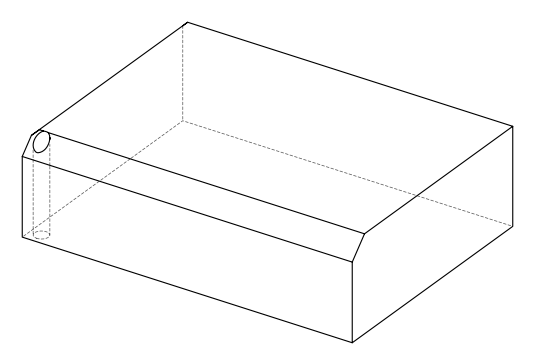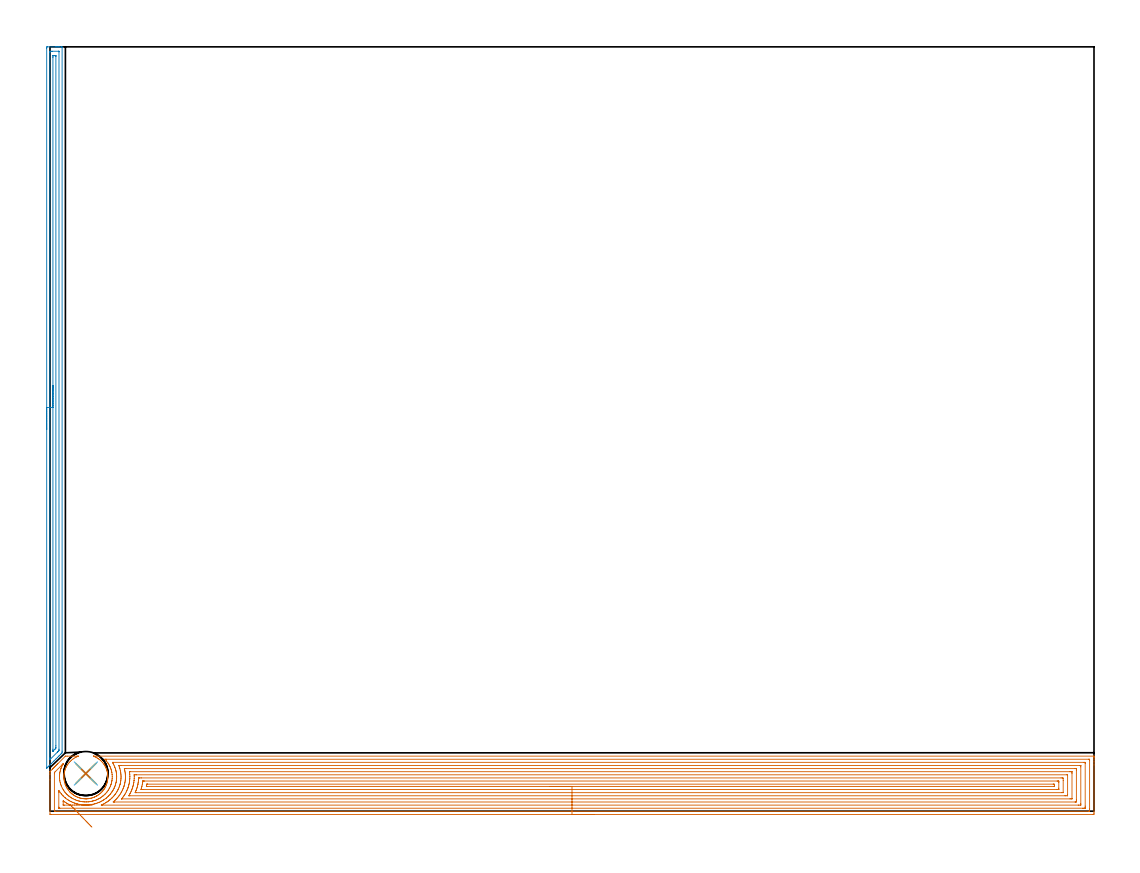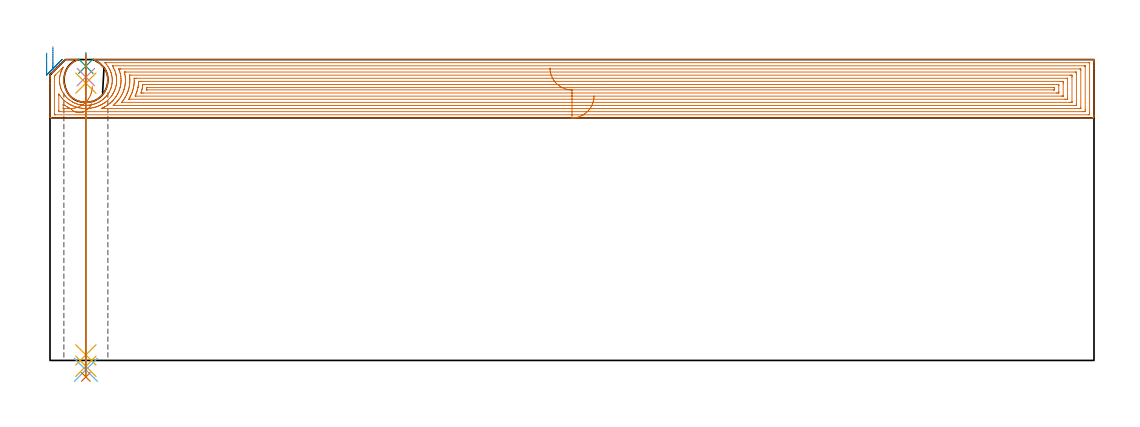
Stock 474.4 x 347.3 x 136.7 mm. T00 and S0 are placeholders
(PLAN: 7 operations, 5 tool changes, 47.4 min)
(1 AREA_MILL | FG_CHAMFER_SURFACE | UGT0205_001 | 37.54 min | 166307 mm3)
(2 AREA_MILL_1 | FG_CHAMFER_SURFACE_1 | UGT0205_001 | 7.98 min | 7920 mm3)
(3 SPOT_DRILL | STEP1HOLE | NXT0321_9005460120000 | 0.05 min | 26 mm3)
(4 DRILL_BLIND_HOLE_INTO_CENTER | STEP1HOLE | NXT0301_024 | 0.04 min | 39 mm3)
(5 GUN_DRILL_THROUGH_HOLE | STEP1HOLE | UGT0307_001 | 0.61 min | 2466 mm3)
(6 SPADE_DRILL_TO_ENLARGE_THROUGH_HOLE | STEP1HOLE | UGT0306_003 | 0.57 min | 13224 mm3)
(7 DRILL_TO_ENLARGE_THROUGH_HOLE | STEP1HOLE | UGT0301_007 | 0.59 min | 24428 mm3)
(TOOL UGT0205_001 | Chamfer Mill 20 x 3 x 45 deg. | D20 FL50 Z2)
(TOOL NXT0321_9005460120000 | NC Spot Drill, 142deg, 12mm, Carbide, Uncoated | D12 PA142 FL30 Z2)
(TOOL NXT0301_024 | Carbide Drill 5.3mm [860.1-0530-027A1-MM 2214] | D5.3 PA140 FL44 Z2)
(TOOL UGT0307_001 | Gun Drill 5 mm | D5 PA130 FL24 Z1)
(TOOL UGT0306_003 | Spade Drill 12.5mm | D12.5 PA132 FL10 Z2)
(TOOL UGT0301_007 | Twist Drill 20 mm | D20 PA118 FL140 Z2)
(OP 1 AREA_MILL)
G17 G21 G94 G90
T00 M6
G54
G17 G0 G90 X247.2 Y-1.5 S1061 M3
G43 Z146.7 H0
Z120.2
G94 G1 X247.162 Z119.328 F250.
X247.048 Z118.464
X246.859 Z117.612
X246.597 Z116.78
X246.263 Z115.974
X245.86 Z115.2
X245.392 Z114.464
X244.86 Z113.772
X244.271 Z113.129
X243.628 Z112.54
X242.936 Z112.009
X242.2 Z111.54
X241.426 Z111.137
X240.62 Z110.803
X239.788 Z110.541
X238.936 Z110.352
X238.072 Z110.238
X237.2 Z110.2
X0.633
X0.2 Y-1.496 Z110.203
X0.01 Y-1.492 Z110.206
X0. Y-1.298 Z110.399
Y14.213 Z125.909
Y16.601 Z128.296
Y17.333 Z129.033
Y17.962 Z129.662
Y18. Z129.698
X1.08 Y19.081 Z130.779
X1.245 Y19.248 Z130.942
X1.408 Y19.41 Z131.107
X1.527 Y19.528 Z131.226
X1.686 Y19.689 Z131.383
X1.843 Y19.845 Z131.542
X1.974 Y19.975 Z131.673
X2.127 Y20.13 Z131.825
X2.278 Y20.28 Z131.977
X2.421 Y20.423 Z132.12
X2.568 Y20.571 Z132.266
X2.713 Y20.715 Z132.412
X2.869 Y20.87 Z132.568
X3.01 Y21.012 Z132.707
X3.148 Y21.15 Z132.847
X3.316 Y21.317 Z133.015
X3.451 Y21.453 Z133.149
X3.583 Y21.585 Z133.282
X6.893 Y24.894 Z136.593
X6.988 Y24.983 Z136.681
X7.004 Y24.994 Z136.691
X7.788 Y25. Z136.7
X12.707
X12.843 Y24.996 Z136.689
X12.754 Y24.952 Z136.65
X12.735 Y24.942 Z136.642
X12.707 Y24.931 Z136.631
X12.566 Y24.875 Z136.575
X12.35 Y24.783 Z136.483
X11.9 Y24.572 Z136.272
X11.456 Y24.341 Z136.041
X10.854 Y23.981 Z135.681
X10.562 Y23.784 Z135.484
X10.112 Y23.444 Z135.144
X9.672 Y23.087 Z134.787
X9.218 Y22.645 Z134.345
X8.783 Y22.192 Z133.892
X8.422 Y21.746 Z133.446
X8.089 Y21.298 Z132.998
X7.88 Y20.991 Z132.691
X7.54 Y20.404 Z132.104
X7.308 Y19.96 Z131.66
X7.101 Y19.51 Z131.21
X6.986 Y19.232 Z130.932
X6.774 Y18.615 Z130.315
X6.642 Y18.17 Z129.87
X6.534 Y17.721 Z129.421
X6.448 Y17.275 Z128.975
X6.382 Y16.827 Z128.527
X6.337 Y16.38 Z128.08
X6.312 Y15.933 Z127.633
X6.308 Y15.486 Z127.186
X6.323 Y15.038 Z126.738
X6.358 Y14.591 Z126.291
X6.414 Y14.144 Z125.844
X6.49 Y13.696 Z125.396
X6.592 Y13.25 Z124.95
X6.847 Y12.356 Z124.056
X6.913 Y12.161 Z123.861
X6.986 Y11.967 Z123.667
X7.206 Y11.462 Z123.161
X7.423 Y11.012 Z122.711
X7.665 Y10.567 Z122.267
X7.88 Y10.21 Z121.909
X8.255 Y9.673 Z121.372
X8.353 Y9.545 Z121.243
X8.508 Y9.343 Z121.042
X8.774 Y9.019 Z120.719
X8.98 Y8.792 Z120.491
X8.992 Y8.779 Z120.478
X9.107 Y8.663 Z120.363
X9.324 Y8.443 Z120.143
X9.559 Y8.222 Z119.922
X9.668 Y8.119 Z119.819
X9.721 Y8.075 Z119.773
X9.943 Y7.885 Z119.584
X10.077 Y7.781 Z119.479
X10.248 Y7.646 Z119.345
X10.425 Y7.517 Z119.217
X10.562 Y7.417 Z119.117
X10.9 Y7.199 Z118.898
X11.222 Y6.99 Z118.69
X11.456 Y6.855 Z118.555
X11.9 Y6.628 Z118.328
X12.35 Y6.42 Z118.119
X12.772 Y6.252 Z117.949
X13.197 Y6.098 Z117.794
X13.244 Y6.083 Z117.78
X13.303 Y6.066 Z117.763
X13.69 Y5.956 Z117.652
X14.138 Y5.846 Z117.541
X14.584 Y5.757 Z117.454
X14.771 Y5.728 Z117.426
X14.943 Y5.703 Z117.398
X15.032 Y5.689 Z117.386
X15.479 Y5.641 Z117.34
X15.837 Y5.621 Z117.312
X15.926 Y5.614 Z117.308
X16.15 Y5.604 Z117.303
X16.355 Y5.606
X16.422 Y5.608 Z117.301
X16.541 Y5.609 Z117.302
X16.732 Y5.618 Z117.309
X16.82 Y5.62 Z117.315
X17.169 Y5.646 Z117.345
X17.268 Y5.654 Z117.353
X17.295 Y5.657 Z117.356
X17.626 Y5.698 Z117.394
X17.714 Y5.708 Z117.407
X18.162 Y5.784 Z117.48
X18.521 Y5.861 Z117.554
X18.608 Y5.879 Z117.573
X19.007 Y5.982 Z117.677
X19.403 Y6.097 Z117.795
X19.502 Y6.13 Z117.829
X19.952 Y6.298 Z117.996
X20.165 Y6.386 Z118.086
X20.396 Y6.483 Z118.183
X20.846 Y6.703 Z118.4
X21.148 Y6.862 Z118.562
X21.29 Y6.938 Z118.638
X21.381 Y6.99 Z118.69
X21.651 Y7.163 Z118.862
X21.786 Y7.249 Z118.948
X22.184 Y7.521 Z119.221
X22.653 Y7.885 Z119.584
X23.079 Y8.256 Z119.955
X23.602 Y8.779 Z120.477
X23.868 Y9.076 Z120.776
X23.973 Y9.193 Z120.893
X24.345 Y9.674 Z121.372
X24.483 Y9.871 Z121.569
X24.614 Y10.056 Z121.755
X24.781 Y10.314 Z122.013
X24.867 Y10.446 Z122.144
X24.938 Y10.568 Z122.266
X25.177 Y11.012 Z122.711
X25.395 Y11.462 Z123.161
X25.584 Y11.907 Z123.606
X25.761 Y12.368 Z124.068
X25.894 Y12.807 Z124.507
X26.012 Y13.25 Z124.95
X26.11 Y13.696 Z125.396
X26.186 Y14.144 Z125.844
X26.242 Y14.591 Z126.291
X26.277 Y15.038 Z126.738
X26.292 Y15.486 Z127.186
X26.288 Y15.933 Z127.633
X26.263 Y16.38 Z128.08
X26.218 Y16.827 Z128.527
X26.152 Y17.275 Z128.975
X26.066 Y17.721 Z129.421
X25.958 Y18.17 Z129.87
X25.831 Y18.615 Z130.315
X25.761 Y18.832 Z130.532
X25.635 Y19.172 Z130.872
X25.498 Y19.51 Z131.21
X25.292 Y19.96 Z131.66
X25.063 Y20.404 Z132.104
X24.867 Y20.754 Z132.454
X24.694 Y21.029 Z132.729
X24.509 Y21.298 Z132.998
X23.973 Y22.01 Z133.71
X23.896 Y22.102 Z133.802
X23.816 Y22.192 Z133.892
X23.453 Y22.576 Z134.276
X23.079 Y22.948 Z134.648
X22.925 Y23.087 Z134.787
X22.56 Y23.39 Z135.09
X22.184 Y23.681 Z135.381
X21.969 Y23.834 Z135.534
X21.748 Y23.981 Z135.681
X21.29 Y24.259 Z135.959
X20.847 Y24.499 Z136.199
X20.396 Y24.718 Z136.418
X20.036 Y24.875 Z136.575
X19.862 Y24.942 Z136.642
X19.839 Y24.952 Z136.651
X19.823 Y24.96 Z136.658
X19.751 Y24.996 Z136.689
X19.862 Y25. Z136.7
X474.214
X474.392 Y24.997 Z136.688
X474.393 Y24.992 Z136.683
X474.4 Y24.618 Z136.318
Y24.389 Z136.089
Y23.658 Z135.353
Y22.41 Z134.107
Y21.012 Z132.707
Y-0.416 Z111.281
X474.395 Y-1.04 Z110.658
X474.39 Y-1.492 Z110.206
X474.229 Y-1.495 Z110.203
X473.767 Y-1.5 Z110.2
X237.2
Y-0.086 Z111.614
X2.421 Y-0.085 Z111.615
X2.347
X2.035 Y-0.079 Z111.621
X2.009 Y-0.074 Z111.626
X2.005 Y-0.05 Z111.65
X2.002 Y-0.014 Z111.686
X2.001 Y0.02 Z111.72
X2. Y0.258 Z111.958
X2.001 Y17.016 Z128.716
X2.008 Y17.483 Z129.183
X2.01 Y17.534 Z129.234
X2.038 Y17.577 Z129.277
X2.098 Y17.643 Z129.343
X2.177 Y17.725 Z129.425
X2.421 Y17.972 Z129.672
X5.461 Y21.012 Z132.712
X5.548 Y21.098 Z132.798
X5.729 Y21.278 Z132.978
X5.831 Y21.377 Z133.077
X5.999 Y21.537 Z133.237
X6.005 Y21.503 Z133.203
X5.999 Y21.478 Z133.178
X5.829 Y21.179 Z132.879
X5.735 Y21.012 Z132.712
X5.639 Y20.833 Z132.533
X5.52 Y20.602 Z132.302
X5.288 Y20.13 Z131.83
X5.23 Y20.006 Z131.706
X5.105 Y19.717 Z131.417
X4.979 Y19.371 Z131.071
X4.938 Y19.248 Z130.948
X4.766 Y18.7 Z130.4
X4.671 Y18.365 Z130.065
X4.582 Y17.999 Z129.699
X4.48 Y17.483 Z129.183
X4.442 Y17.255 Z128.955
X4.361 Y16.601 Z128.301
X4.348 Y16.466 Z128.166
X4.32 Y15.719 Z127.419
X4.331 Y14.956 Z126.656
X4.338 Y14.837 Z126.537
X4.349 Y14.7 Z126.4
X4.442 Y13.955 Z125.655
X4.484 Y13.685 Z125.385
X4.617 Y13.073 Z124.773
X4.759 Y12.531 Z124.231
X4.862 Y12.191 Z123.891
X4.921 Y12.002 Z123.702
X5.105 Y11.486 Z123.186
X5.181 Y11.309 Z123.009
X5.238 Y11.177 Z122.877
X5.609 Y10.427 Z122.127
X5.999 Y9.732 Z121.432
X6.122 Y9.545 Z121.245
X6.369 Y9.18 Z120.88
X6.764 Y8.663 Z120.363
X6.893 Y8.499 Z120.199
X7.233 Y8.111 Z119.811
X7.551 Y7.781 Z119.481
X7.788 Y7.543 Z119.243
X8.126 Y7.229 Z118.929
X8.519 Y6.899 Z118.599
X8.682 Y6.769 Z118.469
X9.214 Y6.374 Z118.074
X9.651 Y6.09 Z117.79
X9.771 Y6.017 Z117.717
X10.21 Y5.758 Z117.458
X10.471 Y5.622 Z117.322
X11.265 Y5.233 Z116.933
X11.394 Y5.177 Z116.877
X11.504 Y5.134 Z116.834
X12.26 Y4.854 Z116.554
X12.674 Y4.726 Z116.426
X13.154 Y4.596 Z116.296
X13.309 Y4.558 Z116.258
X13.968 Y4.412 Z116.112
X14.049 Y4.396 Z116.096
X14.175 Y4.377 Z116.077
X14.943 Y4.271 Z115.971
X15.086 Y4.252 Z115.952
X15.837 Y4.202 Z115.902
X15.891 Y4.199 Z115.899
X16.732 Y4.201 Z115.901
X16.783 Y4.202 Z115.902
X17.539 Y4.252 Z115.952
X17.617 Y4.261 Z115.961
X17.626 Y4.262 Z115.962
X18.041 Y4.319 Z116.019
X18.398 Y4.373 Z116.073
X18.521 Y4.394 Z116.094
X19.145 Y4.519 Z116.219
X19.266 Y4.546 Z116.246
X19.415 Y4.584 Z116.284
X19.851 Y4.704 Z116.404
X20.309 Y4.842 Z116.542
X20.527 Y4.92 Z116.62
X21.098 Y5.134 Z116.834
X21.204 Y5.178 Z116.878
X21.78 Y5.448 Z117.148
X22.098 Y5.606 Z117.306
X22.368 Y5.75 Z117.45
X22.834 Y6.017 Z117.717
X22.933 Y6.076 Z117.776
X22.955 Y6.09 Z117.79
X22.993 Y6.115 Z117.815
X23.461 Y6.437 Z118.137
X23.887 Y6.746 Z118.446
X23.974 Y6.813 Z118.513
X24.079 Y6.899 Z118.599
X24.454 Y7.221 Z118.921
X24.781 Y7.516 Z119.216
X24.916 Y7.647 Z119.347
X25.047 Y7.781 Z119.481
X25.351 Y8.101 Z119.801
X25.676 Y8.458 Z120.158
X25.768 Y8.571 Z120.271
X25.839 Y8.663 Z120.363
X26.149 Y9.078 Z120.778
X26.48 Y9.545 Z121.245
X26.516 Y9.598 Z121.298
X26.57 Y9.682 Z121.382
X26.846 Y10.155 Z121.855
X26.991 Y10.427 Z122.127
X27.148 Y10.739 Z122.439
X27.417 Y11.309 Z123.009
X27.432 Y11.341 Z123.041
X27.465 Y11.418 Z123.118
X27.675 Y11.983 Z123.683
X27.742 Y12.191 Z123.891
X27.881 Y12.662 Z124.362
X27.987 Y13.073 Z124.773
X28.053 Y13.374 Z125.074
X28.159 Y13.955 Z125.655
X28.185 Y14.126 Z125.826
X28.26 Y14.837 Z126.537
X28.267 Y14.927 Z126.627
X28.286 Y15.719 Z127.419
Y15.791 Z127.491
X28.238 Y16.601 Z128.301
X28.228 Y16.73 Z128.43
X28.12 Y17.483 Z129.183
X28.069 Y17.769 Z129.469
X27.929 Y18.365 Z130.065
X27.769 Y18.947 Z130.647
X27.664 Y19.248 Z130.948
X27.465 Y19.785 Z131.485
X27.312 Y20.13 Z131.83
X27.188 Y20.402 Z132.102
X26.863 Y21.012 Z132.712
X26.57 Y21.512 Z133.212
X26.312 Y21.894 Z133.594
X25.676 Y22.75 Z134.45
X25.655 Y22.776 Z134.476
X25.545 Y22.905 Z134.605
X24.923 Y23.58 Z135.28
X24.958 Y23.581 Z135.281
X25.06 Y23.584 Z135.284
X25.265 Y23.585 Z135.285
X25.676 Y23.586 Z135.286
X471.979 Y23.585 Z135.285
X472.053
X472.365 Y23.579 Z135.279
X472.391 Y23.574 Z135.274
X472.395 Y23.55 Z135.25
X472.398 Y23.514 Z135.214
X472.399 Y23.48 Z135.18
X472.4 Y23.242 Z134.942
Y1.191 Z112.891
X472.398 Y0.724 Z112.424
X472.394 Y0.315 Z112.015
X472.379 Y-0.079 Z111.621
X471.979 Y-0.085 Z111.615
X471.905
X237.2 Y-0.086 Z111.614
Y1.328 Z113.028
X4.492 Y1.329 Z113.029
X4.21 Y1.33 Z113.03
X4.117 Y1.332 Z113.032
X4.044 Y1.335 Z113.035
X4.01 Y1.345 Z113.045
X4.007 Y1.399 Z113.099
X4.003 Y1.606 Z113.306
X4. Y1.813 Z113.513
X4.001 Y8.663 Z120.363
X4.002 Y8.868 Z120.568
X4.01 Y9.077 Z120.777
X4.029 Y9.382 Z121.082
X4.21 Y9.096 Z120.796
X4.51 Y8.663 Z120.363
X5.105 Y7.858 Z119.558
X5.169 Y7.781 Z119.481
X5.504 Y7.387 Z119.087
X5.973 Y6.899 Z118.599
X5.999 Y6.873 Z118.573
X6.61 Y6.296 Z117.996
X6.893 Y6.059 Z117.759
X6.948 Y6.017 Z117.717
X7.788 Y5.391 Z117.091
X8.174 Y5.134 Z116.834
X8.483 Y4.938 Z116.638
X8.682 Y4.816 Z116.516
X8.924 Y4.675 Z116.375
X9.413 Y4.414 Z116.114
X9.577 Y4.334 Z116.034
X9.748 Y4.252 Z115.952
X10.24 Y4.026 Z115.726
X10.471 Y3.93 Z115.63
X11.014 Y3.717 Z115.417
X11.365 Y3.589 Z115.289
X12.068 Y3.37 Z115.07
X12.26 Y3.318 Z115.018
X12.332 Y3.299 Z114.999
X13.154 Y3.113 Z114.813
X13.487 Y3.043 Z114.743
X14.049 Y2.956 Z114.656
X14.537 Y2.889 Z114.589
X14.943 Y2.848 Z114.548
X15.515 Y2.807 Z114.507
X15.837 Y2.789 Z114.489
X16.428 Y2.788 Z114.488
X16.732 Y2.79 Z114.49
X17.289 Y2.821 Z114.521
X17.626 Y2.844 Z114.544
X18.11 Y2.893 Z114.593
X18.521 Y2.946 Z114.646
X18.891 Y3.005 Z114.705
X19.415 Y3.105 Z114.805
X19.639 Y3.15 Z114.85
X20.309 Y3.308 Z115.008
X20.359 Y3.321 Z115.021
X20.541 Y3.37 Z115.07
X21.046 Y3.526 Z115.226
X21.204 Y3.578 Z115.278
X21.701 Y3.762 Z115.462
X22.098 Y3.917 Z115.617
X22.335 Y4.019 Z115.719
X22.864 Y4.252 Z115.952
X22.951 Y4.294 Z115.994
X22.993 Y4.315 Z116.015
X23.534 Y4.601 Z116.301
X23.887 Y4.8 Z116.5
X24.098 Y4.926 Z116.626
X24.432 Y5.134 Z116.834
X24.641 Y5.273 Z116.973
X24.781 Y5.369 Z117.069
X25.158 Y5.645 Z117.345
X25.651 Y6.017 Z117.717
X25.665 Y6.028 Z117.728
X25.676 Y6.037 Z117.737
X26.135 Y6.446 Z118.146
X26.57 Y6.849 Z118.549
X26.595 Y6.874 Z118.574
X26.619 Y6.899 Z118.599
X27.027 Y7.33 Z119.03
X27.435 Y7.781 Z119.481
X27.449 Y7.796 Z119.496
X27.465 Y7.816 Z119.516
X27.83 Y8.303 Z120.003
X28.093 Y8.663 Z120.363
X28.202 Y8.818 Z120.518
X28.359 Y9.05 Z120.75
X28.546 Y9.36 Z121.06
X28.652 Y9.545 Z121.245
X28.864 Y9.929 Z121.629
X29.113 Y10.427 Z122.127
X29.159 Y10.52 Z122.22
X29.253 Y10.726 Z122.426
X29.425 Y11.14 Z122.84
X29.49 Y11.309 Z123.009
X29.663 Y11.787 Z123.487
X29.786 Y12.191 Z123.891
X29.865 Y12.469 Z124.169
X30.016 Y13.073 Z124.773
X30.04 Y13.179 Z124.879
X30.148 Y13.751 Z125.451
X30.174 Y13.93 Z125.63
X30.177 Y13.955 Z125.655
X30.255 Y14.731 Z126.431
X30.26 Y14.837 Z126.537
X30.283 Y15.585 Z127.285
X30.281 Y15.719 Z127.419
X30.25 Y16.501 Z128.201
X30.24 Y16.601 Z128.301
X30.148 Y17.423 Z129.123
X30.138 Y17.493 Z129.193
X30.045 Y17.969 Z129.669
X29.96 Y18.365 Z130.065
X29.906 Y18.604 Z130.304
X29.719 Y19.248 Z130.948
X29.497 Y19.889 Z131.589
X29.4 Y20.13 Z131.83
X29.253 Y20.481 Z132.181
X28.994 Y21.012 Z132.712
X28.738 Y21.52 Z133.22
X28.519 Y21.894 Z133.594
X28.46 Y21.993 Z133.693
X28.359 Y22.16 Z133.86
Y22.169 Z133.869
X28.368 Y22.17 Z133.87
X28.64 Y22.171 Z133.871
X469.908
X470.19 Y22.17 Z133.87
X470.283 Y22.168 Z133.868
X470.356 Y22.165 Z133.865
X470.39 Y22.155 Z133.855
X470.392 Y22.101 Z133.801
X470.397 Y21.894 Z133.594
X470.399 Y21.687 Z133.387
X470.4 Y2.281 Z113.981
X470.398 Y1.606 Z113.306
X470.396 Y1.403 Z113.103
X470.39 Y1.337 Z113.037
X470.33 Y1.334 Z113.034
X470.19 Y1.332 Z113.032
X469.577 Y1.329 Z113.029
X469.295
X237.2 Y1.328 Z113.028
Y2.743 Z114.443
X23.887
X23.626 Y2.745 Z114.445
X23.459 Y2.75 Z114.45
X23.287 Y2.758 Z114.458
X23.44 Y2.83 Z114.53
X23.508 Y2.862 Z114.562
X23.739 Y2.969 Z114.669
X23.887 Y3.038 Z114.738
X24.112 Y3.148 Z114.848
X24.557 Y3.37 Z115.07
X24.703 Y3.447 Z115.147
X24.781 Y3.49 Z115.19
X25.266 Y3.774 Z115.474
X25.676 Y4.023 Z115.723
X25.816 Y4.114 Z115.814
X26.024 Y4.252 Z115.952
X26.343 Y4.476 Z116.176
X26.57 Y4.64 Z116.34
X26.852 Y4.856 Z116.556
X27.206 Y5.134 Z116.834
X27.346 Y5.251 Z116.951
X27.465 Y5.353 Z117.053
X27.814 Y5.672 Z117.372
X28.182 Y6.017 Z117.717
X28.271 Y6.103 Z117.803
X28.359 Y6.192 Z117.892
X28.704 Y6.559 Z118.259
X29.004 Y6.899 Z118.599
X29.253 Y7.19 Z118.89
X29.512 Y7.525 Z119.225
X29.702 Y7.781 Z119.481
X29.886 Y8.039 Z119.739
X30.148 Y8.416 Z120.116
X30.244 Y8.568 Z120.268
X30.3 Y8.663 Z120.363
X30.569 Y9.129 Z120.829
X30.794 Y9.545 Z121.245
X30.878 Y9.707 Z121.407
X31.042 Y10.041 Z121.741
X31.162 Y10.309 Z122.009
X31.212 Y10.427 Z122.127
X31.417 Y10.939 Z122.639
X31.554 Y11.309 Z123.009
X31.649 Y11.592 Z123.292
X31.831 Y12.191 Z123.891
X31.854 Y12.273 Z123.973
X31.936 Y12.606 Z124.306
X32.022 Y12.988 Z124.688
X32.038 Y13.073 Z124.773
X32.15 Y13.745 Z125.445
X32.176 Y13.955 Z125.655
X32.237 Y14.541 Z126.241
X32.258 Y14.837 Z126.537
X32.277 Y15.383 Z127.083
X32.28 Y15.719 Z127.419
X32.259 Y16.283 Z127.983
X32.238 Y16.601 Z128.301
X32.172 Y17.252 Z128.952
X32.138 Y17.483 Z129.183
X32.004 Y18.299 Z129.999
X31.99 Y18.365 Z130.065
X31.936 Y18.602 Z130.302
X31.763 Y19.248 Z130.948
X31.697 Y19.483 Z131.183
X31.469 Y20.13 Z131.83
X31.249 Y20.733 Z132.433
X31.245 Y20.752 Z132.452
X31.259 Y20.753 Z132.453
X31.302 Y20.755 Z132.455
X31.936 Y20.757 Z132.457
X32.194
X467.765
X468.258 Y20.754 Z132.454
X468.369 Y20.752 Z132.452
X468.386 Y20.751 Z132.451
X468.39 Y20.734 Z132.434
X468.395 Y20.68 Z132.38
X468.398 Y20.57 Z132.27
X468.4 Y20.131 Z131.831
Y3.371 Z115.071
X468.398 Y2.93 Z114.63
X468.394 Y2.82 Z114.52
X468.39 Y2.766 Z114.466
X468.384 Y2.749 Z114.449
X468.354 Y2.748 Z114.448
X468.141 Y2.745 Z114.445
X467.507 Y2.743 Z114.443
X467.249
X237.2
Y4.157 Z115.857
X29.253 Y4.158 Z115.858
X29.157 Y4.159 Z115.859
X28.963 Y4.164 Z115.864
X28.701 Y4.178 Z115.878
X29.253 Y4.672 Z116.372
X29.495 Y4.897 Z116.597
X29.745 Y5.134 Z116.834
X29.946 Y5.333 Z117.033
X30.148 Y5.537 Z117.237
X30.38 Y5.787 Z117.487
X30.587 Y6.017 Z117.717
X30.797 Y6.259 Z117.959
X31.042 Y6.551 Z118.251
X31.195 Y6.748 Z118.448
X31.307 Y6.899 Z118.599
X31.569 Y7.261 Z118.961
X31.937 Y7.78 Z119.48
X32.269 Y8.335 Z120.035
X32.458 Y8.663 Z120.363
X32.589 Y8.902 Z120.602
X32.831 Y9.368 Z121.068
X32.888 Y9.488 Z121.188
X32.914 Y9.545 Z121.245
X33.158 Y10.105 Z121.805
X33.29 Y10.427 Z122.127
X33.41 Y10.738 Z122.438
X33.614 Y11.309 Z123.009
X33.641 Y11.392 Z123.092
X33.725 Y11.672 Z123.372
X33.836 Y12.082 Z123.782
X33.862 Y12.191 Z123.891
X33.999 Y12.803 Z124.503
X34.049 Y13.073 Z124.773
X34.13 Y13.556 Z125.256
X34.18 Y13.955 Z125.655
X34.222 Y14.347 Z126.047
X34.258 Y14.837 Z126.537
X34.272 Y15.18 Z126.88
X34.28 Y15.719 Z127.419
X34.27 Y16.064 Z127.764
X34.24 Y16.601 Z128.301
X34.203 Y17.012 Z128.712
X34.145 Y17.483 Z129.183
X34.063 Y18.033 Z129.733
X33.999 Y18.365 Z130.065
X33.827 Y19.147 Z130.847
X33.803 Y19.248 Z130.948
X33.792 Y19.299 Z130.999
X33.788 Y19.325 Z131.025
Y19.332 Z131.032
X33.845 Y19.336 Z131.036
X34.232 Y19.341 Z131.041
X34.426 Y19.343 Z131.043
X465.815 Y19.342 Z131.042
X466.008 Y19.341 Z131.041
X466.386 Y19.336 Z131.036
X466.39 Y19.248 Z130.948
X466.399 Y18.576 Z130.276
X466.4 Y5.134 Z116.834
X466.398 Y4.463 Z116.163
X466.393 Y4.252 Z115.952
X466.39 Y4.175 Z115.875
X466.105 Y4.164 Z115.864
X465.911 Y4.159 Z115.859
X465.814 Y4.157 Z115.857
X237.2
Y5.571 Z117.271
X32.732 Y5.572 Z117.272
X32.624 Y5.573 Z117.273
X32.583 Y5.575 Z117.275
X32.572 Y5.577 Z117.277
X32.582 Y5.593 Z117.293
X32.636 Y5.667 Z117.367
X32.877 Y5.972 Z117.672
X32.91 Y6.017 Z117.717
X33.251 Y6.484 Z118.184
X33.548 Y6.899 Z118.599
X33.725 Y7.153 Z118.853
X33.967 Y7.542 Z119.242
X34.11 Y7.781 Z119.481
X34.294 Y8.102 Z119.802
X34.62 Y8.704 Z120.404
X34.888 Y9.28 Z120.98
X35.006 Y9.545 Z121.245
X35.156 Y9.898 Z121.598
X35.366 Y10.427 Z122.127
X35.407 Y10.533 Z122.233
X35.514 Y10.838 Z122.538
X35.626 Y11.198 Z122.898
X35.658 Y11.309 Z123.009
X35.815 Y11.895 Z123.595
X35.886 Y12.191 Z123.891
X35.994 Y12.664 Z124.364
X36.066 Y13.073 Z124.773
X36.113 Y13.364 Z125.064
X36.188 Y13.955 Z125.655
X36.21 Y14.151 Z125.851
X36.261 Y14.837 Z126.537
X36.269 Y14.974 Z126.674
X36.282 Y15.719 Z127.419
X36.283 Y15.843 Z127.543
X36.245 Y16.601 Z128.301
X36.233 Y16.774 Z128.474
X36.155 Y17.483 Z129.183
X36.123 Y17.765 Z129.465
X36.111 Y17.884 Z129.584
X36.109 Y17.923 Z129.623
X36.127 Y17.924 Z129.624
X36.183 Y17.926 Z129.626
X36.408 Y17.928 Z129.628
X463.477 Y17.929 Z129.629
X463.929 Y17.927 Z129.627
X464.376 Y17.924 Z129.624
X464.389 Y17.922 Z129.622
X464.396 Y17.905 Z129.605
X464.399 Y17.483 Z129.183
X464.4 Y17.019 Z128.719
X464.399 Y5.784 Z117.484
X464.397 Y5.668 Z117.368
X464.394 Y5.611 Z117.311
X464.391 Y5.585 Z117.285
X464.375 Y5.577 Z117.277
X463.929 Y5.574 Z117.274
X463.486 Y5.572 Z117.272
X237.2 Y5.571 Z117.271
Y6.985 Z118.685
X36.32 Y6.986 Z118.686
X36.032 Y6.988 Z118.688
X35.889 Y6.99 Z118.69
X35.829 Y6.992 Z118.692
X35.84 Y7.016 Z118.716
X36.316 Y7.872 Z119.572
X36.408 Y8.047 Z119.747
X36.612 Y8.462 Z120.162
X36.706 Y8.663 Z120.363
X36.89 Y9.07 Z120.77
X37.096 Y9.545 Z121.245
X37.156 Y9.69 Z121.39
X37.303 Y10.062 Z121.762
X37.397 Y10.334 Z122.034
X37.428 Y10.427 Z122.127
X37.608 Y11.008 Z122.708
X37.693 Y11.309 Z123.009
X37.797 Y11.704 Z123.404
X37.912 Y12.191 Z123.891
X37.962 Y12.423 Z124.123
X38.083 Y13.073 Z124.773
X38.099 Y13.17 Z124.87
X38.197 Y13.933 Z125.633
X38.199 Y13.953 Z125.653
X38.264 Y14.771 Z126.471
X38.267 Y14.837 Z126.537
X38.286 Y15.632 Z127.332
X38.265 Y16.331 Z128.031
X38.263 Y16.437 Z128.137
X38.266 Y16.49 Z128.19
X38.269 Y16.508 Z128.208
X38.29 Y16.51 Z128.21
X39.092 Y16.514 Z128.214
X39.18 Y16.515 Z128.215
X462.14 Y16.514 Z128.214
X462.229 Y16.513 Z128.213
X462.338 Y16.51 Z128.21
X462.385 Y16.508 Z128.208
X462.391 Y16.483 Z128.183
X462.395 Y16.45 Z128.15
X462.399 Y16.346 Z128.046
Y7.525 Z119.225
X462.395 Y7.268 Z118.968
X462.39 Y7.098 Z118.798
X462.383 Y6.992 Z118.692
X462.341 Y6.991 Z118.691
X462.14 Y6.988 Z118.688
X461.334 Y6.985 Z118.685
X461.246
X237.2
Y8.4 Z120.1
X39.092
X38.825 Y8.402 Z120.102
X38.749 Y8.404 Z120.104
X38.713 Y8.406 Z120.106
X38.722 Y8.437 Z120.137
X38.769 Y8.555 Z120.255
X38.813 Y8.663 Z120.363
X38.895 Y8.857 Z120.557
X39.092 Y9.329 Z121.029
X39.152 Y9.485 Z121.185
X39.174 Y9.545 Z121.245
X39.382 Y10.141 Z121.841
X39.474 Y10.427 Z122.127
X39.592 Y10.815 Z122.515
X39.729 Y11.309 Z123.009
X39.782 Y11.51 Z123.21
X39.941 Y12.191 Z123.891
X39.949 Y12.227 Z123.927
X39.986 Y12.426 Z124.126
X40.082 Y12.979 Z124.679
X40.095 Y13.073 Z124.773
X40.18 Y13.764 Z125.464
X40.198 Y13.955 Z125.655
X40.25 Y14.577 Z126.277
X40.275 Y14.987 Z126.687
X40.281 Y15.061 Z126.761
X40.285 Y15.091 Z126.791
X40.347 Y15.093 Z126.793
X40.616 Y15.098 Z126.798
X40.88 Y15.1 Z126.8
X41.508
X459.457
X460.088 Y15.096 Z126.796
X460.351 Y15.093 Z126.793
X460.392 Y14.837 Z126.537
X460.397 Y14.792 Z126.492
X460.4 Y13.955 Z125.655
X460.399 Y8.567 Z120.267
X460.394 Y8.471 Z120.171
X460.39 Y8.411 Z120.111
X460.381 Y8.406 Z120.106
X460.351 Y8.405 Z120.105
X459.723 Y8.4 Z120.1
X237.2
Y9.814 Z121.514
X42.396
X41.775 Y9.816 Z121.516
X41.497 Y9.818 Z121.518
X41.349 Y9.822 Z121.522
X41.38 Y9.935 Z121.635
X41.524 Y10.427 Z122.127
X41.579 Y10.62 Z122.32
X41.768 Y11.316 Z123.016
X41.775 Y11.344 Z123.044
X41.928 Y12.04 Z123.74
X41.956 Y12.191 Z123.891
X42.06 Y12.792 Z124.492
X42.101 Y13.073 Z124.773
X42.168 Y13.568 Z125.268
X42.178 Y13.63 Z125.33
X42.187 Y13.666 Z125.366
X42.192 Y13.68 Z125.38
X42.204 Y13.681 Z125.381
X42.358 Y13.684 Z125.384
X42.669 Y13.686 Z125.386
X42.942
X457.668
X457.942 Y13.685 Z125.385
X458.349 Y13.68 Z125.38
X458.39 Y13.678 Z125.378
X458.393 Y13.62 Z125.32
X458.397 Y13.492 Z125.192
X458.4 Y13.234 Z124.934
Y13.073 Z124.773
Y10.427 Z122.127
X458.399 Y10.066 Z121.766
X458.397 Y9.886 Z121.586
X458.393 Y9.841 Z121.541
X458.39 Y9.823 Z121.523
X458.376 Y9.821 Z121.521
X458.286 Y9.817 Z121.517
X457.668 Y9.814 Z121.514
X457.395
X237.2
Y11.228 Z122.928
X44.212 Y11.229 Z122.929
X43.884 Y11.233 Z122.933
X43.794 Y11.235 Z122.935
X43.787 Y11.242 Z122.942
Y11.264 Z122.964
X43.794 Y11.309 Z123.009
X43.909 Y11.851 Z123.551
X43.978 Y12.191 Z123.891
X43.992 Y12.248 Z123.948
X43.997 Y12.258 Z123.958
X44.022 Y12.265 Z123.965
X44.13 Y12.269 Z123.969
X44.294 Y12.271 Z123.971
X44.376 Y12.272 Z123.972
X455.879
X455.961 Y12.271 Z123.971
X456.125 Y12.267 Z123.967
X456.39 Y12.258 Z123.958
X456.392 Y12.191 Z123.891
X456.399 Y11.679 Z123.379
X456.397 Y11.309 Z123.009
X456.394 Y11.246 Z122.946
X456.391 Y11.236 Z122.936
X456.317 Y11.232 Z122.932
X456.208 Y11.229 Z122.929
X456.044 Y11.228 Z122.928
X455.962
X237.2
X236.328 Z122.966
X235.464 Z123.08
X234.612 Z123.269
X233.78 Z123.531
X232.974 Z123.865
X232.2 Z124.268
X231.464 Z124.736
X230.772 Z125.268
X230.129 Z125.857
X229.54 Z126.5
X229.008 Z127.192
X228.54 Z127.928
X228.137 Z128.702
X227.803 Z129.508
X227.541 Z130.34
X227.352 Z131.191
X227.238 Z132.056
X227.2 Z132.928
G0 Z146.7
X19.196 Y2.863
Z124.563
G1 X19.168 Y2.862 Z123.691
X19.064 Y2.861 Z122.825
X18.885 Y2.859 Z121.971
X18.632 Y2.856 Z121.136
X18.307 Y2.852 Z120.327
X17.914 Y2.848 Z119.548
X17.453 Y2.843 Z118.807
X16.93 Y2.837 Z118.109
X16.348 Y2.83 Z117.459
X15.712 Y2.823 Z116.863
X15.026 Y2.815 Z116.324
X14.296 Y2.807 Z115.847
X13.526 Y2.798 Z115.435
X12.724 Y2.789 Z115.092
X11.895 Y2.779 Z114.82
X11.046 Y2.77 Z114.622
X10.182 Y2.76 Z114.498
X9.311 Y2.75 Z114.45
X9.021 Y2.746 Z114.446
X8.682 Y2.744 Z114.444
X6.635 Y2.743 Z114.443
X6.142 Y2.746 Z114.446
X6.031 Y2.748 Z114.448
X6.014 Y2.749 Z114.449
X6.01 Y2.766 Z114.466
X6.005 Y2.82 Z114.52
X6.002 Y2.93 Z114.63
X6. Y4.252 Z115.952
X6.001 Y4.472 Z116.172
X6.004 Y4.582 Z116.282
X6.009 Y4.636 Z116.336
X6.011 Y4.643 Z116.343
X6.582 Y4.252 Z115.952
X6.893 Y4.048 Z115.748
X7.466 Y3.688 Z115.388
X7.788 Y3.509 Z115.209
X8.051 Y3.37 Z115.07
X8.682 Y3.062 Z114.762
X9.289 Y2.772 Z114.472
X9.3 Y2.761 Z114.461
X9.311 Y2.75 Z114.45
X9.82 Y2.226 Z113.973
X10.356 Y1.674 Z113.561
X10.915 Y1.099 Z113.218
X11.493 Y0.504 Z112.946
X12.084 Y-0.105 Z112.748
X12.686 Y-0.725 Z112.624
X13.293 Y-1.35 Z112.576
X13.9 Y-1.975 Z112.604
X14.504 Y-2.597 Z112.708
X15.099 Y-3.209 Z112.887
X15.68 Y-3.808 Z113.14
X16.245 Y-4.389 Z113.464
X16.787 Y-4.947 Z113.858
X17.303 Y-5.479 Z114.319
X17.789 Y-5.98 Z114.842
X18.242 Y-6.446 Z115.424
X18.658 Y-6.874 Z116.06
X19.033 Y-7.261 Z116.746
G0 Z146.7
M5
M2
(OP 2 AREA_MILL_1)
G17 G21 G94 G90
T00 M6
G54
G17 G0 G90 X-1.5 Y173.4 S1061 M3
G43 Z146.7 H0
Z139.7
G94 G1 Y173.438 Z138.828 F250.
Y173.552 Z137.964
Y173.741 Z137.112
Y174.003 Z136.28
Y174.337 Z135.474
Y174.74 Z134.7
Y175.208 Z133.964
Y175.74 Z133.272
Y176.329 Z132.629
Y176.972 Z132.04
Y177.664 Z131.509
Y178.4 Z131.04
Y179.174 Z130.637
Y179.98 Z130.303
Y180.812 Z130.041
Y181.664 Z129.852
Y182.528 Z129.738
Y183.4 Z129.7
X-1.499 Y346.696 Z129.701
X-1.496 Y347.12 Z129.702
X-1.491 Y347.29 Z129.705
X-1.078 Y347.3 Z130.119
X2.44 Z133.634
X3.009 Z134.205
X3.319 Z134.515
X3.888 Z135.084
X4.198 Z135.393
X5.203 Z136.402
X5.494 Y347.29 Z136.693
X5.5 Y347.142 Z136.7
Y27.242
X5.496 Y26.495 Z136.69
X5.351 Y26.35 Z136.549
X4.906 Y25.904 Z136.102
X4.351 Y25.351 Z135.551
X4.013 Y25.012 Z135.21
X3.417 Y24.417 Z134.617
X2.733 Y23.732 Z133.932
X1.781 Y22.781 Z132.98
X0.443 Y21.442 Z131.642
X-0.003 Y20.996 Z131.195
X-0.45 Y20.55 Z130.749
X-0.895 Y20.104 Z130.303
X-1.343 Y19.658 Z129.857
X-1.493 Y19.519 Z129.706
X-1.5 Y19.675 Z129.7
Y183.4
X-0.086 Z131.114
X-0.085 Y344.797 Z131.115
X-0.084 Y344.912 Z131.116
X-0.078 Y345.29 Z131.122
X0.3 Y345.298 Z131.5
X0.681 Y345.299 Z131.881
X1.178 Y345.3 Z132.378
X3.816 Z135.016
X4.004 Z135.204
X4.032 Y345.298 Z135.232
X4.061 Y345.294 Z135.261
X4.079 Y345.29 Z135.279
X4.08 Y345.268 Z135.28
X4.085 Y345.027 Z135.285
Y28.135
X4.082 Y27.746 Z135.282
X4.079 Y27.556 Z135.279
X3.991 Y27.453 Z135.191
X3.791 Y27.242 Z134.991
X3.554 Y27.004 Z134.754
X3.319 Y26.769 Z134.519
X0.224 Y23.673 Z131.424
X0.089 Y23.539 Z131.289
X0.01 Y23.462 Z131.21
X-0.067 Y23.39 Z131.133
X-0.077 Y23.383 Z131.123
X-0.08 Y23.426 Z131.12
X-0.084 Y23.557 Z131.116
X-0.085 Y23.673 Z131.115
X-0.086 Y24.189 Z131.114
Y183.4
X1.328 Z132.528
X1.329 Y342.469 Z132.529
X1.333 Y343.127 Z132.533
X1.335 Y343.243 Z132.535
X1.339 Y343.291 Z132.539
X1.394 Y343.296 Z132.594
X1.56 Y343.298 Z132.76
X2.27 Y343.299 Z133.47
X2.44 Y343.297 Z133.64
X2.61 Y343.293 Z133.81
X2.655 Y343.29 Z133.855
X2.665 Y343.265 Z133.865
X2.668 Y343.205 Z133.868
X2.67 Y343.127 Z133.87
X2.671 Y342.892 Z133.871
Y29.684
X2.669 Y29.027 Z133.869
X2.666 Y28.797 Z133.866
X2.66 Y28.571 Z133.86
X2.44 Y28.342 Z133.64
X2.338 Y28.238 Z133.538
X1.343 Y27.242 Z132.543
X1.337 Y27.239 Z132.537
X1.333 Y27.24 Z132.533
X1.331 Y27.242 Z132.531
X1.33 Y27.253 Z132.53
X1.329 Y27.477 Z132.529
Y28.135
X1.328 Y183.4 Z132.528
Y184.272 Z132.567
Y185.136 Z132.68
Y185.988 Z132.869
Y186.82 Z133.132
Y187.626 Z133.465
Y188.4 Z133.868
Y189.136 Z134.337
Y189.828 Z134.868
Y190.471 Z135.457
Y191.06 Z136.101
Y191.592 Z136.793
Y192.06 Z137.528
Y192.463 Z138.302
Y192.797 Z139.108
Y193.059 Z139.94
Y193.248 Z140.792
Y193.362 Z141.657
Y193.4 Z142.528
G0 Z146.7
M5
M2
(OP 3 SPOT_DRILL)
G17 G21 G94 G90
T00 M6
G54
G17 G0 G90 X16.3 Y17.1 S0 M3
G43 Z146.7 H0
G94 G81 G98 Z133.7 F250. R139.7
G80
M5
M2
(OP 4 DRILL_BLIND_HOLE_INTO_CENTER)
G17 G21 G94 G90
T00 M6
G54
G17 G0 G90 X16.3 Y17.1 S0 M3
G43 Z146.7 H1
G94 G81 G98 Z128.75 F250. R138.7
G80
M5
M2
(OP 5 GUN_DRILL_THROUGH_HOLE)
G17 G21 G94 G90
T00 M6
G54
G17 G0 G90 X16.3 Y17.1 M8
G43 Z146.7 H0
Z134.46
S716 M3
G94 G1 Z125.994 F125. M26
G4 X.084
Z2.5 F250.
G4 X.084
Z-2.666 F125.
G4 X.084
M5
M9
G0 Z134.46
Z146.7
M2
(OP 6 SPADE_DRILL_TO_ENLARGE_THROUGH_HOLE)
G17 G21 G94 G90
T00 M6
G54
G17 G0 G90 X16.3 Y17.1 S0 M3
G43 Z146.7 H0
G94 G73 G98 Z-4.283 F250. Q11.749 R138.7
G80
M5
M2
(OP 7 DRILL_TO_ENLARGE_THROUGH_HOLE)
G17 G21 G94 G90
T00 M6
G54
G17 G0 G90 X16.3 Y17.1 S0 M3
G43 Z146.7 H0
G94 G73 G98 Z-7.509 F250. Q18.026 R138.7
G80
M5
M2
